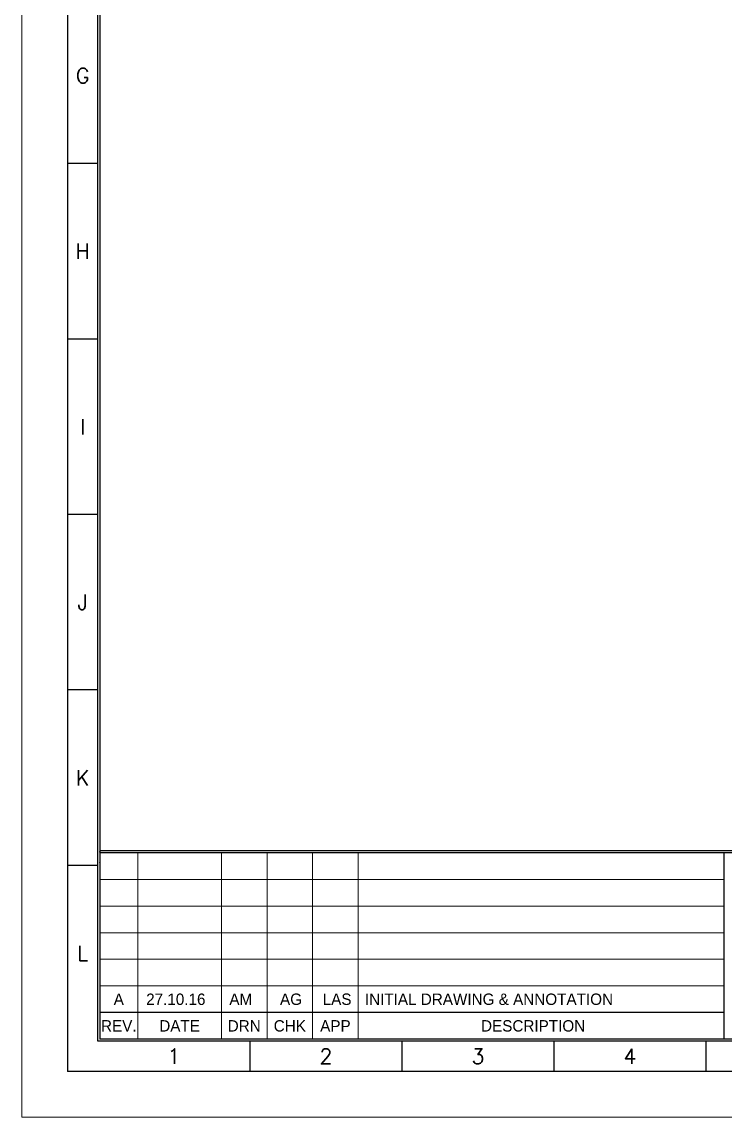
# Paper-space layout 'BB100110' of a CAD drawing. Header units: millimetres. Extents: x 571 to 1412, y -35 to 560.
# Drawn here: x 570.6 to 755.8, y -34.6 to 253.8 of the extents above; entities that cross this region are included whole.
import ezdxf
from ezdxf.enums import TextEntityAlignment as Align

# ---------------------------------------------------------------- set-up
doc = ezdxf.new("R2010")
doc.units = ezdxf.units.MM
for name, color, linetype in [('.TITLE BLOCK ATTRIBUTES', 2, 'Continuous'), ('.TITLE BLOCK OUTLINE', 151, 'Continuous'), ('.TITLE BLOCK TEXT', 3, 'Continuous')]:
    doc.layers.add(name, color=color, linetype=linetype)
doc.layers.add('.TITLE PAGE OUTLINE', color=252, linetype='Continuous', plot=False)
doc.styles.add('ROMANS', font='romans')
doc.styles.add('style1', font='FRABK.TTF')

# ---------------------------------------------------------------- blocks, each defined once
blk = doc.blocks.new('AP TITLE BLOCK A3')
at = {"layer": '.TITLE BLOCK OUTLINE'}
for p, q in [((6, 291), (6, 6)), ((10, 10), (10, 287)), ((10.25, 286.75), (10.25, 10.25)), ((10, 125.42), (6, 125.42)), ((10, 125.5), (10, 125.58)), ((10, 102.33), (6, 102.33)), ((10, 102.42), (10, 102.5)), ((10, 79.25), (6, 79.25)), ((10, 79.33), (10, 79.42)), ((10, 56.25), (10, 56.33)), ((10, 56.17), (6, 56.17)), ((409.75, 35), (10.25, 35)), ((10.25, 34.83), (10.25, 34.92)), ((409.75, 34.75), (10.25, 34.75)), ((92.39, 10.25), (92.39, 34.75)), ((10.25, 33.42), (10.25, 33.5)), ((10, 33.08), (6, 33.08)), ((92.39, 13.75), (10.25, 13.75)), ((409.75, 10.25), (10.25, 10.25)), ((410, 10), (10, 10)), ((30, 10), (30, 6)), ((50, 10), (50, 6)), ((70, 10), (70, 6)), ((90, 10), (90, 6)), ((414, 6), (6, 6))]:
    blk.add_line(p, q, dxfattribs=at)
at = {"layer": '.TITLE BLOCK OUTLINE', "lineweight": 20}
for p, q in [((15.25, 10.25), (15.25, 34.75)), ((26.25, 10.25), (26.25, 34.75)), ((32.25, 10.25), (32.25, 34.75)), ((38.25, 10.25), (38.25, 34.75)), ((44.25, 10.25), (44.25, 34.75)), ((92.39, 31.25), (10.25, 31.25)), ((92.39, 27.75), (10.25, 27.75)), ((92.39, 24.25), (10.25, 24.25)), ((92.39, 20.75), (10.25, 20.75)), ((92.39, 17.25), (10.25, 17.25))]:
    blk.add_line(p, q, dxfattribs=at)
at = {"layer": '.TITLE PAGE OUTLINE', "color": 170, "linetype": 'Continuous', "lineweight": 13}
for q in [(0, 10), (10, 0)]:
    blk.add_line((0, 0), q, dxfattribs=at)
at = {"layer": '.TITLE PAGE OUTLINE', "linetype": 'Continuous', "lineweight": 0}
blk.add_3dface([(0, 0), (420, 0), (420, 297), (0, 297)], dxfattribs=at)
at = {"layer": '.TITLE BLOCK ATTRIBUTES', "style": 'style1'}
for tag, p in [('REVF', (12.75, 33)), ('00.00.06', (20.75, 33)), ('DRN6', (29.25, 33)), ('CHK6', (35.25, 33)), ('APP6', (41.25, 33)), ('REVE', (12.75, 29.5)), ('00.00.05', (20.75, 29.5)), ('DRN5', (29.25, 29.5)), ('CHK5', (35.25, 29.5)), ('APP5', (41.25, 29.5)), ('REVD', (12.75, 26)), ('00.00.04', (20.75, 26)), ('DRN4', (29.25, 26)), ('CHK4', (35.25, 26)), ('APP4', (41.25, 26)), ('REVC', (12.75, 22.5)), ('00.00.03', (20.75, 22.5)), ('DRN3', (29.25, 22.5)), ('CHK3', (35.25, 22.5)), ('APP3', (41.25, 22.5)), ('REVB', (12.75, 19)), ('00.00.02', (20.75, 19)), ('DRN2', (29.25, 19)), ('CHK2', (35.25, 19)), ('APP2', (41.25, 19)), ('REVA', (12.75, 15.5)), ('00.00.01', (20.75, 15.5)), ('DRN1', (29.25, 15.5)), ('CHK1', (35.25, 15.5)), ('APP1', (41.25, 15.5))]:
    blk.add_attdef(tag, text='', height=1.5, dxfattribs=at).set_placement(p, align=Align.MIDDLE_CENTER)
for tag, height, p in [('DESRP6', 1.5, (45.7, 33)), ('CLIENT', 3, (258.26, 31.25)), ('TITLE1', 3, (318.01, 31.25)), ('DESRP5', 1.5, (45.7, 29.5)), ('TITLE2', 3, (318.01, 26)), ('DESRP4', 1.5, (45.7, 26)), ('PROJ1', 3, (258.26, 24.75)), ('DESRP3', 1.5, (45.7, 22.5)), ('PROJ2', 3, (258.26, 20.25)), ('TITLE3', 3, (318.01, 20.87)), ('DESRP2', 1.5, (45.7, 19)), ('DESRP1', 1.5, (45.7, 15.5)), ('SHN', 3, (258.26, 13.75)), ('DRGNO.', 3, (318.01, 13.75)), ('A', 3, (404.58, 13.75))]:
    blk.add_attdef(tag, text='', height=height, dxfattribs=at).set_placement(p, align=Align.MIDDLE_LEFT)
at = {"layer": '.TITLE BLOCK ATTRIBUTES', "style": 'ROMANS'}
for tag, p in [('DRN', (248.76, 33)), ('CHK', (248.76, 29.5)), ('APP', (248.76, 26)), ('DATE', (248.76, 22.5)), ('SCALE', (248.76, 19)), ('TOL', (248.76, 15.5)), ('PGES', (248.76, 12))]:
    blk.add_attdef(tag, text='', height=1.5, dxfattribs=at).set_placement(p, align=Align.MIDDLE_RIGHT)
at = {"layer": '.TITLE BLOCK TEXT'}
for s, height, style, p in [('G', 2, 'ROMANS', (8, 136.96)), ('H', 2, 'ROMANS', (8, 113.87)), ('I', 2, 'ROMANS', (8, 90.79)), ('J', 2, 'ROMANS', (8, 67.71)), ('K', 2, 'ROMANS', (8, 44.62)), ('L', 2, 'ROMANS', (8, 21.54)), ('REV.', 1.5, 'style1', (12.75, 12)), ('DATE', 1.5, 'style1', (20.75, 12)), ('DRN', 1.5, 'style1', (29.25, 12)), ('CHK', 1.5, 'style1', (35.25, 12)), ('APP', 1.5, 'style1', (41.25, 12)), ('DESCRIPTION', 1.5, 'style1', (67.26, 12)), ('1', 2, 'ROMANS', (20, 8)), ('2', 2, 'ROMANS', (40, 8)), ('3', 2, 'ROMANS', (60, 8)), ('4', 2, 'ROMANS', (80, 8))]:
    blk.add_text(s, height=height, dxfattribs=dict(at, style=style)).set_placement(p, align=Align.MIDDLE_CENTER)

psp = doc.layouts.new('BB100110')

# ---------------------------------------------------------------- block references
ref = psp.add_blockref('AP TITLE BLOCK A3', (570.58, -34.6), dxfattribs=dict(xscale=2.002380952380918, yscale=2.002380952380918, zscale=2.002380952380918))
ref.add_attrib('DESRP1', 'INITIAL DRAWING & ANNOTATION', dxfattribs={"layer": '.TITLE BLOCK ATTRIBUTES', "height": 3.0036, "style": 'style1'}).set_placement((660.93, -3.56), align=Align.MIDDLE_LEFT)
ref.add_attrib('REVA', 'A', dxfattribs={"layer": '.TITLE BLOCK ATTRIBUTES', "height": 3, "style": 'style1'}).set_placement((596.11, -3.56), align=Align.MIDDLE_CENTER)
ref.add_attrib('DRN1', 'AM', dxfattribs={"layer": '.TITLE BLOCK ATTRIBUTES', "height": 3.004, "style": 'style1'}).set_placement((628.25, -3.56), align=Align.MIDDLE_CENTER)
ref.add_attrib('CHK1', 'AG', dxfattribs={"layer": '.TITLE BLOCK ATTRIBUTES', "height": 3.004, "style": 'style1'}).set_placement((641.48, -3.56), align=Align.MIDDLE_CENTER)
ref.add_attrib('APP1', 'LAS', dxfattribs={"layer": '.TITLE BLOCK ATTRIBUTES', "height": 3.004, "style": 'style1'}).set_placement((653.62, -3.56), align=Align.MIDDLE_CENTER)
ref.add_attrib('00.00.01', '27.10.16', dxfattribs={"layer": '.TITLE BLOCK ATTRIBUTES', "height": 3.004, "style": 'style1'}).set_placement((611.13, -3.56), align=Align.MIDDLE_CENTER)

doc.saveas('drawing.dxf')
